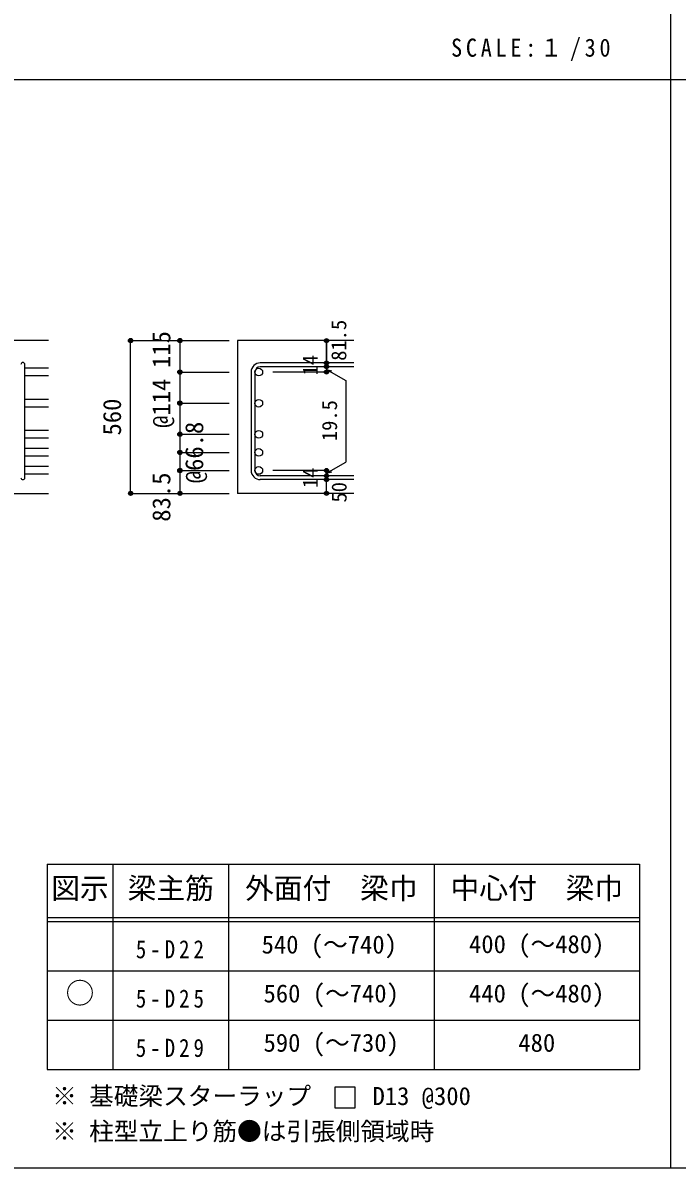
# Model space of a CAD drawing. Units: millimetres at full size, sheet at 1:30, with parts at other scales. Extents: x -5973 to 5954, y -4195 to 4201.
# Drawn here: x -3489 to -1101, y -4195 to -15 of the extents above; entities that cross this region are included whole.
import ezdxf
from ezdxf.enums import TextEntityAlignment as Align

# ---------------------------------------------------------------- set-up
doc = ezdxf.new("R2010")
doc.units = ezdxf.units.MM
doc.header["$LTSCALE"] = 30
doc.header["$PDMODE"] = 32
doc.header["$PDSIZE"] = 15
for name, color, linetype in [('0-1', 2, 'Continuous'), ('0-5', 7, 'Continuous'), ('0-6', 7, 'Continuous'), ('0-D', 4, 'Continuous'), ('6-7_文字', 7, 'Continuous'), ('6-E_枠', 7, 'Continuous'), ('F-0_枠', 6, 'Continuous')]:
    doc.layers.add(name, color=color, linetype=linetype)
doc.styles.add('ＭＳ ゴシック', font='')
doc.styles.get('ＭＳ ゴシック').set_extended_font_data('MS Gothic')

msp = doc.modelspace()

# ---------------------------------------------------------------- linework, layer by layer
at = {"layer": '0-1'}
for p, q in [((-3395.8, -1174.89), (-4795.8, -1174.89)), ((-2280.8, -1174.89), (-2705.8, -1174.89)), ((-2705.8, -1174.89), (-2705.8, -1732.39)), ((-3795.8, -1732.39), (-3395.8, -1732.39)), ((-2280.8, -1732.39), (-2705.8, -1732.39))]:
    msp.add_line(p, q, dxfattribs=at)
at = {"layer": '0-5'}
for p, q in [((-3395.8, -1275.82), (-3481.8, -1275.82)), ((-3395.8, -1303.82), (-3481.8, -1303.82)), ((-3395.8, -1389.36), (-3481.8, -1389.36)), ((-3395.8, -1417.36), (-3481.8, -1417.36)), ((-3395.8, -1502.89), (-3481.8, -1502.89)), ((-3395.8, -1530.89), (-3481.8, -1530.89)), ((-3395.8, -1568.89), (-3481.8, -1568.89)), ((-3395.8, -1596.89), (-3481.8, -1596.89)), ((-3395.8, -1634.89), (-3481.8, -1634.89)), ((-3395.8, -1662.89), (-3481.8, -1662.89))]:
    msp.add_line(p, q, dxfattribs=at)
at = {"layer": '0-5', "color": 3}
for centre in [(-2627.8, -1289.82), (-2627.8, -1403.36), (-2627.8, -1516.89), (-2627.8, -1582.89), (-2627.8, -1648.89)]:
    msp.add_circle(centre, 14, dxfattribs=at)
at = {"layer": '0-6'}
for p, q in [((-3481.8, -1675.39), (-3481.8, -1261.82)), ((-2655.8, -1289.82), (-2655.8, -1648.89)), ((-2641.8, -1289.82), (-2641.8, -1648.89)), ((-2280.8, -1256.32), (-2622.3, -1256.32)), ((-2280.8, -1270.32), (-2622.3, -1270.32)), ((-2280.8, -1668.39), (-2622.3, -1668.39)), ((-2280.8, -1682.39), (-2622.3, -1682.39))]:
    msp.add_line(p, q, dxfattribs=at)
for centre, radius, start, end in [((-3488.8, -1261.82), 7, 0, 180), ((-2622.3, -1289.82), 33.5, 90, 180), ((-2622.3, -1289.82), 19.5, 90, 180), ((-2622.3, -1648.89), 33.5, 180, 270), ((-2622.3, -1648.89), 19.5, 180, 270), ((-3488.8, -1675.39), 7, 180, 0)]:
    msp.add_arc(centre, radius, start, end, dxfattribs=at)
at = {"layer": '0-D'}
for p, q in [((-3095.8, -1174.89), (-2915.8, -1174.89)), ((-3095.8, -1174.89), (-2915.8, -1174.89)), ((-3095.8, -1732.39), (-3095.8, -1174.89)), ((-3095.8, -1732.39), (-3095.8, -1174.89)), ((-2915.8, -1174.89), (-2735.8, -1174.89)), ((-2915.8, -1174.89), (-2735.8, -1174.89)), ((-2915.8, -1174.89), (-2915.8, -1289.82)), ((-2915.8, -1289.82), (-2735.8, -1289.82)), ((-2915.8, -1289.82), (-2735.8, -1289.82)), ((-2915.8, -1289.82), (-2915.8, -1403.36)), ((-2380.8, -1289.82), (-2576.89, -1289.82)), ((-2380.8, -1270.32), (-2380.8, -1256.32)), ((-2380.8, -1270.32), (-2380.8, -1289.82)), ((-2380.8, -1280.07), (-2361.48, -1285.25)), ((-2380.8, -1280.07), (-2310.74, -1320.52)), ((-2310.74, -1320.52), (-2310.74, -1618.2)), ((-2915.8, -1403.36), (-2735.8, -1403.36)), ((-2915.8, -1516.89), (-2735.8, -1516.89)), ((-2915.8, -1582.89), (-2735.8, -1582.89)), ((-2380.8, -1658.64), (-2310.74, -1618.2)), ((-2915.8, -1648.89), (-2735.8, -1648.89)), ((-2380.8, -1648.89), (-2576.89, -1648.89)), ((-2380.8, -1668.39), (-2380.8, -1648.89)), ((-2380.8, -1658.64), (-2361.48, -1653.47)), ((-2380.8, -1682.39), (-2380.8, -1668.39)), ((-2380.8, -1732.39), (-2380.8, -1682.39)), ((-3095.8, -1732.39), (-2915.8, -1732.39)), ((-2915.8, -1732.39), (-2735.8, -1732.39))]:
    msp.add_line(p, q, dxfattribs=at)
for points in [[(-2380.8, -1174.89), (-2380.8, -1256.32), (-2380.8, -1174.89)], [(-2915.8, -1403.36), (-2915.8, -1648.89), (-2915.8, -1732.39)]]:
    msp.add_lwpolyline(points, dxfattribs=at)
for centre, radius in [((-3095.8, -1174.89), 8), ((-3095.8, -1174.89), 7.2), ((-3095.8, -1174.89), 6.4), ((-3095.8, -1174.89), 5.6), ((-3095.8, -1174.89), 4.8), ((-2915.8, -1174.89), 8), ((-2915.8, -1174.89), 7.2), ((-2915.8, -1174.89), 6.4), ((-2915.8, -1174.89), 5.6), ((-2915.8, -1174.89), 4.8), ((-3095.8, -1174.89), 4), ((-3095.8, -1174.89), 3.2), ((-3095.8, -1174.89), 2.4), ((-3095.8, -1174.89), 1.6), ((-3095.8, -1174.89), 0.8), ((-2915.8, -1174.89), 4), ((-2915.8, -1174.89), 3.2), ((-2915.8, -1174.89), 2.4), ((-2915.8, -1174.89), 1.6), ((-2915.8, -1174.89), 0.8), ((-2380.8, -1174.89), 4), ((-2380.8, -1174.89), 3.6), ((-2380.8, -1174.89), 3.2), ((-2380.8, -1174.89), 2.8), ((-2380.8, -1174.89), 2.4), ((-2380.8, -1174.89), 2), ((-2380.8, -1174.89), 1.6), ((-2380.8, -1174.89), 1.2), ((-2380.8, -1174.89), 0.8), ((-2380.8, -1174.89), 0.4), ((-2380.8, -1256.32), 4), ((-2380.8, -1256.32), 3.6), ((-2380.8, -1256.32), 3.2), ((-2380.8, -1256.32), 2.8), ((-2380.8, -1256.32), 2.4), ((-2915.8, -1289.82), 8), ((-2915.8, -1289.82), 7.2), ((-2915.8, -1289.82), 6.4), ((-2915.8, -1289.82), 5.6), ((-2915.8, -1289.82), 4.8), ((-2915.8, -1289.82), 4), ((-2915.8, -1289.82), 3.2), ((-2915.8, -1289.82), 2.4), ((-2915.8, -1289.82), 1.6), ((-2915.8, -1289.82), 0.8), ((-2380.8, -1270.32), 4), ((-2380.8, -1289.82), 4), ((-2380.8, -1270.32), 3.6), ((-2380.8, -1289.82), 3.6), ((-2380.8, -1270.32), 3.2), ((-2380.8, -1289.82), 3.2), ((-2380.8, -1270.32), 2.8), ((-2380.8, -1289.82), 2.8), ((-2380.8, -1270.32), 2.4), ((-2380.8, -1289.82), 2.4), ((-2380.8, -1256.32), 2), ((-2380.8, -1270.32), 2), ((-2380.8, -1289.82), 2), ((-2380.8, -1256.32), 1.6), ((-2380.8, -1270.32), 1.6), ((-2380.8, -1289.82), 1.6), ((-2380.8, -1256.32), 1.2), ((-2380.8, -1270.32), 1.2), ((-2380.8, -1289.82), 1.2), ((-2380.8, -1256.32), 0.8), ((-2380.8, -1270.32), 0.8), ((-2380.8, -1289.82), 0.8), ((-2380.8, -1256.32), 0.4), ((-2380.8, -1270.32), 0.4), ((-2380.8, -1289.82), 0.4), ((-2915.8, -1403.36), 8), ((-2915.8, -1403.36), 7.2), ((-2915.8, -1403.36), 6.4), ((-2915.8, -1403.36), 5.6), ((-2915.8, -1403.36), 4.8), ((-2915.8, -1403.36), 4), ((-2915.8, -1403.36), 3.2), ((-2915.8, -1403.36), 2.4), ((-2915.8, -1403.36), 1.6), ((-2915.8, -1403.36), 0.8), ((-2915.8, -1516.89), 8), ((-2915.8, -1516.89), 7.2), ((-2915.8, -1516.89), 6.4), ((-2915.8, -1516.89), 5.6), ((-2915.8, -1516.89), 4.8), ((-2915.8, -1516.89), 4), ((-2915.8, -1516.89), 3.2), ((-2915.8, -1516.89), 2.4), ((-2915.8, -1516.89), 1.6), ((-2915.8, -1516.89), 0.8), ((-2915.8, -1582.89), 8), ((-2915.8, -1582.89), 7.2), ((-2915.8, -1582.89), 6.4), ((-2915.8, -1582.89), 5.6), ((-2915.8, -1582.89), 4.8), ((-2915.8, -1582.89), 4), ((-2915.8, -1582.89), 3.2), ((-2915.8, -1582.89), 2.4), ((-2915.8, -1582.89), 1.6), ((-2915.8, -1582.89), 0.8), ((-2915.8, -1648.89), 8), ((-2915.8, -1648.89), 7.2), ((-2915.8, -1648.89), 6.4), ((-2915.8, -1648.89), 5.6), ((-2915.8, -1648.89), 4.8), ((-2915.8, -1648.89), 4), ((-2915.8, -1648.89), 3.2), ((-2915.8, -1648.89), 2.4), ((-2915.8, -1648.89), 1.6), ((-2915.8, -1648.89), 0.8), ((-2380.8, -1648.89), 4), ((-2380.8, -1668.39), 4), ((-2380.8, -1648.89), 3.6), ((-2380.8, -1668.39), 3.6), ((-2380.8, -1648.89), 3.2), ((-2380.8, -1668.39), 3.2), ((-2380.8, -1648.89), 2.8), ((-2380.8, -1668.39), 2.8), ((-2380.8, -1648.89), 2.4), ((-2380.8, -1668.39), 2.4), ((-2380.8, -1648.89), 2), ((-2380.8, -1668.39), 2), ((-2380.8, -1648.89), 1.6), ((-2380.8, -1668.39), 1.6), ((-2380.8, -1648.89), 1.2), ((-2380.8, -1668.39), 1.2), ((-2380.8, -1648.89), 0.8), ((-2380.8, -1668.39), 0.8), ((-2380.8, -1648.89), 0.4), ((-2380.8, -1668.39), 0.4), ((-2380.8, -1682.39), 4), ((-2380.8, -1682.39), 3.6), ((-2380.8, -1682.39), 3.2), ((-2380.8, -1682.39), 2.8), ((-2380.8, -1682.39), 2.4), ((-2380.8, -1682.39), 2), ((-2380.8, -1682.39), 1.6), ((-2380.8, -1682.39), 1.2), ((-2380.8, -1682.39), 0.8), ((-2380.8, -1682.39), 0.4), ((-3095.8, -1732.39), 7.2), ((-3095.8, -1732.39), 6.4), ((-3095.8, -1732.39), 5.6), ((-3095.8, -1732.39), 4.8), ((-3095.8, -1732.39), 4), ((-3095.8, -1732.39), 3.2), ((-3095.8, -1732.39), 2.4), ((-3095.8, -1732.39), 1.6), ((-3095.8, -1732.39), 0.8), ((-2915.8, -1732.39), 7.2), ((-2915.8, -1732.39), 6.4), ((-2915.8, -1732.39), 5.6), ((-2915.8, -1732.39), 4.8), ((-2915.8, -1732.39), 4), ((-2915.8, -1732.39), 3.2), ((-2915.8, -1732.39), 2.4), ((-2915.8, -1732.39), 1.6), ((-2915.8, -1732.39), 0.8), ((-2380.8, -1732.39), 4), ((-2380.8, -1732.39), 3.6), ((-2380.8, -1732.39), 3.2), ((-2380.8, -1732.39), 2.8), ((-2380.8, -1732.39), 2.4), ((-2380.8, -1732.39), 2), ((-2380.8, -1732.39), 1.6), ((-2380.8, -1732.39), 1.2), ((-2380.8, -1732.39), 0.8), ((-2380.8, -1732.39), 0.4)]:
    msp.add_circle(centre, radius, dxfattribs=at)
at = {"layer": '0-D', "color": 7}
for p in [(-3095.8, -1174.89), (-3095.8, -1174.89), (-2915.8, -1174.89), (-2380.8, -1174.89), (-2380.8, -1256.32), (-2915.8, -1289.82), (-2380.8, -1270.32), (-2380.8, -1289.82), (-2915.8, -1403.36), (-2915.8, -1516.89), (-2915.8, -1582.89), (-2915.8, -1648.89), (-2380.8, -1648.89), (-2380.8, -1648.89), (-2380.8, -1668.39), (-2380.8, -1682.39), (-3095.8, -1732.39), (-3095.8, -1732.39), (-2915.8, -1732.39), (-2380.8, -1732.39)]:
    msp.add_point(p, dxfattribs=at)
at = {"layer": '6-7_文字'}
msp.add_lwpolyline([(-2350.64, -3975.24), (-2275.64, -3975.24), (-2275.64, -3900.24), (-2350.64, -3900.24)], close=True, dxfattribs=at)
msp.add_lwpolyline([(-2350.64, -3975.24), (-2275.64, -3975.24), (-2275.64, -3900.24), (-2350.64, -3900.24)], close=True, dxfattribs=at)
at = {"layer": '6-E_枠', "color": 3}
for p, q in [((-3400.52, -3085.43), (-3400.52, -3835.43)), ((-3400.52, -3085.43), (-1238, -3085.43)), ((-1238, -3085.43), (-1238, -3835.43)), ((-3400.52, -3835.43), (-1238, -3835.43))]:
    msp.add_line(p, q, dxfattribs=at)
at = {"layer": '6-E_枠'}
for p, q in [((-3160.52, -3085.43), (-3160.52, -3835.43)), ((-2738, -3085.43), (-2738, -3835.43)), ((-1988, -3085.43), (-1988, -3835.43)), ((-3400.52, -3280.43), (-1238, -3280.43)), ((-3400.52, -3295.43), (-1238, -3295.43)), ((-3400.52, -3475.43), (-1238, -3475.43)), ((-3400.52, -3655.43), (-1238, -3655.43))]:
    msp.add_line(p, q, dxfattribs=at)
at = {"layer": 'F-0_枠', "color": 2}
for p, q in [((-1124.64, 4201.15), (-1124.64, -4195.24)), ((-5972.88, -222.05), (3723.6, -222.05))]:
    msp.add_line(p, q, dxfattribs=at)
at = {"layer": 'F-0_枠'}
msp.add_line((5954.1, -4195.24), (-5972.88, -4195.24), dxfattribs=at)

# ---------------------------------------------------------------- texts
at = {"layer": '0-D', "style": 'ＭＳ ゴシック'}
for s, height, p in [('81.5', 54.99, (-2291.9, -1248.49)), ('115', 65.98, (-2930.8, -1274.82)), ('14', 54.99, (-2396.03, -1301.76)), ('@114', 65.98, (-2930.8, -1493.36)), ('560', 65.98, (-3110.8, -1521.14)), ('19.5', 54.99, (-2325.74, -1541.7)), ('@66.8', 65.98, (-2810.8, -1695.39)), ('83.5', 65.98, (-2930.8, -1835.89)), ('14', 54.99, (-2396.06, -1713.07)), ('50', 54.99, (-2290.8, -1765.89))]:
    msp.add_text(s, height=height, rotation=90, dxfattribs=at).set_placement(p, align=Align.BOTTOM_LEFT)
at = {"layer": '6-7_文字', "color": 2, "style": 'ＭＳ ゴシック'}
for s, p in [('図示', (-3385.52, -3235.43)), ('梁主筋', (-3106.76, -3235.43)), ('外面付\u3000梁巾', (-2678, -3235.43)), ('中心付\u3000梁巾', (-1928, -3235.43)), ('○', (-3333.02, -3617.93))]:
    msp.add_text(s, height=76.98, dxfattribs=at).set_placement(p, align=Align.BOTTOM_LEFT)
at = {"layer": '6-7_文字', "style": 'ＭＳ ゴシック'}
for s, p in [('540 (～740)', (-2617.53, -3431.92)), ('400 (～480)', (-1860.5, -3430.43)), ('560 (～740)', (-2610.5, -3610.43)), ('440 (～480)', (-1860.5, -3610.43)), ('590 (～730)', (-2610.5, -3790.43)), ('480', (-1680.5, -3790.43)), ('※ 基礎梁スターラップ     D13 @300', (-3381.96, -3985.01)), ('※ 柱型立上り筋●は引張側領域時', (-3381.96, -4113.51))]:
    msp.add_text(s, height=65.98, dxfattribs=at).set_placement(p, align=Align.BOTTOM_LEFT)
at = {"layer": '6-7_文字', "color": 2, "insert": (-1925.98, -154.55), "char_height": 65.98, "attachment_point": 7, "style": 'ＭＳ ゴシック'}
msp.add_mtext('\\T1.34;\\W0.9;SCALE:１/30', dxfattribs=at)
at = {"layer": '6-7_文字', "char_height": 65.98, "attachment_point": 7, "style": 'ＭＳ ゴシック'}
for s, insert in [('\\T1.38;\\W0.85;5-D22', (-3076.76, -3430.43)), ('\\T1.38;\\W0.85;5-D25', (-3076.76, -3610.43)), ('\\T1.38;\\W0.85;5-D29', (-3076.76, -3790.43))]:
    msp.add_mtext(s, dxfattribs=dict(at, insert=insert))

doc.saveas('drawing.dxf')
